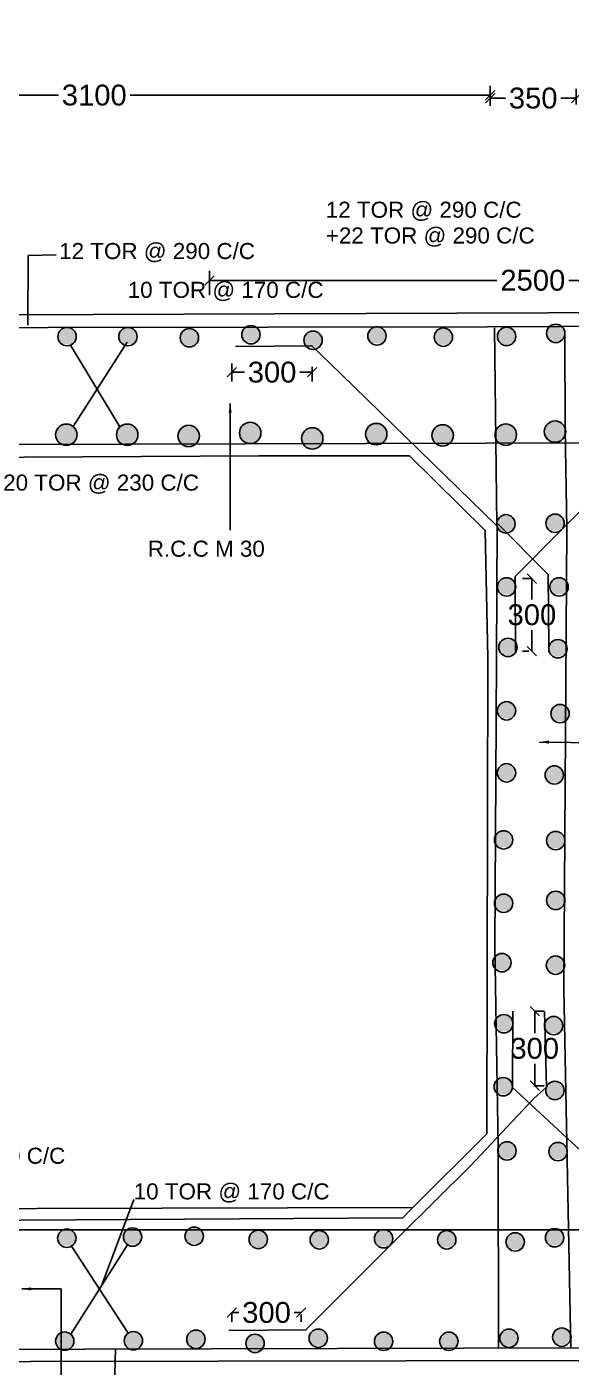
# Model space of a CAD drawing. Header units: inches. Extents: x 130.5 to 230.5, y 130.1 to 207.5.
# Drawn here: x 166.54 to 176.98, y 143.13 to 168.81 of the extents above; entities that cross this region are included whole.
import ezdxf

# ---------------------------------------------------------------- set-up
doc = ezdxf.new("R2010")
doc.units = ezdxf.units.IN
doc.header["$MEASUREMENT"] = 0
doc.layers.add('DRAWING', color=7, linetype='Continuous')
doc.styles.get("Standard").update_dxf_attribs({"font": 'arial.ttf'})
doc.dimstyles.get("Standard").update_dxf_attribs({"dimtxt": 0.18, "dimasz": 0.18, "dimexe": 0.18, "dimexo": 0.0625, "dimgap": 0.09, "dimtad": 0, "dimtih": 1, "dimtoh": 1, "dimdec": 4, "dimzin": 0, "dimdsep": 46, "dimtxsty": 'Standard', "dimblk": 'OBLIQUE', "dimblk1": 'OBLIQUE', "dimcen": 0.09, "dimadec": 0, "dimazin": 0, "dimtfac": 1, "dimtdec": 4, "dimtofl": 0, "dimtmove": 0, "dimatfit": 3, "dimfxl": 0, "dimtolj": 1, "dimtzin": 0, "dimarcsym": 0})
picture_1 = doc.add_image_def('image1.jpg', size_in_pixel=(4276, 3308))

# ---------------------------------------------------------------- blocks, each defined once
blk = doc.blocks.new('_Oblique')
at = {"color": 0, "linetype": 'ByBlock', "lineweight": -2}
blk.add_line((-0.5, -0.5), (0.5, 0.5), dxfattribs=at)
blk = doc.blocks.new('*D52')
at = {"layer": 'Defpoints', "color": 0, "transparency": 16777216}
for p in [(160.43, 167.566), (175.425, 167.502), (175.425, 167.448)]:
    blk.add_point(p, dxfattribs=at)
at = {"layer": 'DRAWING', "color": 0, "lineweight": -2, "transparency": 16777216}
for p, q in [((160.43, 167.504), (160.43, 167.322)), ((160.43, 167.502), (167.15, 167.502)), ((175.425, 167.502), (168.523, 167.502)), ((175.425, 167.51), (175.425, 167.682))]:
    blk.add_line(p, q, dxfattribs=at)
at = {"layer": 'DRAWING', "color": 0, "lineweight": -2, "transparency": 16777216, "xscale": 0.18, "yscale": 0.18, "zscale": 0.18, "rotation": 180}
blk.add_blockref('_Oblique', (160.43, 167.502), dxfattribs=at)
at = {"layer": 'DRAWING', "color": 0, "lineweight": -2, "transparency": 16777216, "xscale": 0.18, "yscale": 0.18, "zscale": 0.18}
blk.add_blockref('_Oblique', (175.425, 167.502), dxfattribs=at)
at = {"layer": 'DRAWING', "color": 0, "transparency": 16777216, "insert": (167.836, 167.502), "char_height": 0.4, "attachment_point": 5}
blk.add_mtext('\\A1;3100', dxfattribs=at)
blk = doc.blocks.new('*D53')
at = {"layer": 'Defpoints', "color": 0, "transparency": 16777216}
for p in [(175.425, 167.235), (177.071, 167.445), (177.071, 167.259)]:
    blk.add_point(p, dxfattribs=at)
at = {"layer": 'DRAWING', "color": 0, "lineweight": -2, "transparency": 16777216}
for p, q in [((175.425, 167.297), (175.425, 167.625)), ((177.071, 167.321), (177.071, 167.625)), ((175.425, 167.445), (175.718, 167.445)), ((177.071, 167.445), (176.78, 167.445))]:
    blk.add_line(p, q, dxfattribs=at)
at = {"layer": 'DRAWING', "color": 0, "lineweight": -2, "transparency": 16777216, "xscale": 0.18, "yscale": 0.18, "zscale": 0.18, "rotation": 180}
blk.add_blockref('_Oblique', (175.425, 167.445), dxfattribs=at)
at = {"layer": 'DRAWING', "color": 0, "lineweight": -2, "transparency": 16777216, "xscale": 0.18, "yscale": 0.18, "zscale": 0.18}
blk.add_blockref('_Oblique', (177.071, 167.445), dxfattribs=at)
at = {"layer": 'DRAWING', "color": 0, "transparency": 16777216, "insert": (176.249, 167.445), "char_height": 0.4, "attachment_point": 5}
blk.add_mtext('\\A1;350', dxfattribs=at)
blk = doc.blocks.new('*D58')
at = {"layer": 'Defpoints', "color": 0, "transparency": 16777216}
for p in [(182.438, 163.954), (182.438, 163.687), (170.047, 163.609)]:
    blk.add_point(p, dxfattribs=at)
at = {"layer": 'DRAWING', "color": 0, "lineweight": -2, "transparency": 16777216}
for p, q in [((170.047, 163.671), (170.047, 164.134)), ((182.438, 163.75), (182.438, 164.134)), ((170.047, 163.954), (175.552, 163.954)), ((182.438, 163.954), (176.932, 163.954))]:
    blk.add_line(p, q, dxfattribs=at)
at = {"layer": 'DRAWING', "color": 0, "lineweight": -2, "transparency": 16777216, "xscale": 0.18, "yscale": 0.18, "zscale": 0.18, "rotation": 180}
blk.add_blockref('_Oblique', (170.047, 163.954), dxfattribs=at)
at = {"layer": 'DRAWING', "color": 0, "lineweight": -2, "transparency": 16777216, "xscale": 0.18, "yscale": 0.18, "zscale": 0.18}
blk.add_blockref('_Oblique', (182.438, 163.954), dxfattribs=at)
at = {"layer": 'DRAWING', "color": 0, "transparency": 16777216, "insert": (176.242, 163.954), "char_height": 0.4, "attachment_point": 5}
blk.add_mtext('\\A1;2500', dxfattribs=at)
blk = doc.blocks.new('*D63')
at = {"layer": 'Defpoints', "color": 0, "transparency": 16777216}
for p in [(170.474, 162.424), (172.014, 162.356), (172.014, 162.193)]:
    blk.add_point(p, dxfattribs=at)
at = {"layer": 'DRAWING', "color": 0, "lineweight": -2, "transparency": 16777216}
for p, q in [((170.474, 162.362), (170.474, 162.013)), ((170.474, 162.193), (170.713, 162.193)), ((172.014, 162.193), (171.775, 162.193)), ((172.014, 162.294), (172.014, 162.013))]:
    blk.add_line(p, q, dxfattribs=at)
at = {"layer": 'DRAWING', "color": 0, "lineweight": -2, "transparency": 16777216, "xscale": 0.18, "yscale": 0.18, "zscale": 0.18, "rotation": 180}
blk.add_blockref('_Oblique', (170.474, 162.193), dxfattribs=at)
at = {"layer": 'DRAWING', "color": 0, "lineweight": -2, "transparency": 16777216, "xscale": 0.18, "yscale": 0.18, "zscale": 0.18}
blk.add_blockref('_Oblique', (172.014, 162.193), dxfattribs=at)
at = {"layer": 'DRAWING', "color": 0, "transparency": 16777216, "insert": (171.244, 162.193), "char_height": 0.4, "attachment_point": 5}
blk.add_mtext('\\A1;300', dxfattribs=at)
blk = doc.blocks.new('*D78')
at = {"layer": 'Defpoints', "color": 0, "transparency": 16777216}
for p in [(176.277, 158.238), (176.224, 156.851), (176.231, 156.851)]:
    blk.add_point(p, dxfattribs=at)
at = {"layer": 'DRAWING', "color": 0, "lineweight": -2, "transparency": 16777216}
for p, q in [((176.215, 158.238), (176.044, 158.238)), ((176.224, 158.238), (176.224, 157.838)), ((176.224, 156.851), (176.224, 157.25)), ((176.168, 156.851), (176.044, 156.851))]:
    blk.add_line(p, q, dxfattribs=at)
at = {"layer": 'DRAWING', "color": 0, "lineweight": -2, "transparency": 16777216, "xscale": 0.18, "yscale": 0.18, "zscale": 0.18}
for p, rotation in [((176.224, 158.238), 90), ((176.224, 156.851), 270)]:
    blk.add_blockref('_Oblique', p, dxfattribs=dict(at, rotation=rotation))
at = {"layer": 'DRAWING', "color": 0, "transparency": 16777216, "insert": (176.224, 157.544), "char_height": 0.4, "attachment_point": 5}
blk.add_mtext('\\A1;300', dxfattribs=at)
blk = doc.blocks.new('*D81')
at = {"layer": 'Defpoints', "color": 0, "transparency": 16777216}
for p in [(176.214, 149.948), (176.202, 148.522), (176.278, 148.522)]:
    blk.add_point(p, dxfattribs=at)
at = {"layer": 'DRAWING', "color": 0, "lineweight": -2, "transparency": 16777216}
for p, q in [((176.277, 149.948), (176.458, 149.948)), ((176.278, 149.948), (176.278, 149.529)), ((176.278, 148.522), (176.278, 148.941)), ((176.264, 148.522), (176.458, 148.522))]:
    blk.add_line(p, q, dxfattribs=at)
at = {"layer": 'DRAWING', "color": 0, "lineweight": -2, "transparency": 16777216, "xscale": 0.18, "yscale": 0.18, "zscale": 0.18}
for p, rotation in [((176.278, 149.948), 90), ((176.278, 148.522), 270)]:
    blk.add_blockref('_Oblique', p, dxfattribs=dict(at, rotation=rotation))
at = {"layer": 'DRAWING', "color": 0, "transparency": 16777216, "insert": (176.278, 149.235), "char_height": 0.4, "attachment_point": 5}
blk.add_mtext('\\A1;300', dxfattribs=at)
blk = doc.blocks.new('*D89')
at = {"layer": 'Defpoints', "color": 0, "transparency": 16777216}
for p in [(170.474, 144.222), (171.803, 144.201), (171.803, 144.174)]:
    blk.add_point(p, dxfattribs=at)
at = {"layer": 'DRAWING', "color": 0, "lineweight": -2, "transparency": 16777216}
for p, q in [((170.474, 144.174), (170.607, 144.174)), ((170.474, 144.159), (170.474, 143.994)), ((171.803, 144.174), (171.669, 144.174)), ((171.803, 144.139), (171.803, 143.994))]:
    blk.add_line(p, q, dxfattribs=at)
at = {"layer": 'DRAWING', "color": 0, "lineweight": -2, "transparency": 16777216, "xscale": 0.18, "yscale": 0.18, "zscale": 0.18, "rotation": 180}
blk.add_blockref('_Oblique', (170.474, 144.174), dxfattribs=at)
at = {"layer": 'DRAWING', "color": 0, "lineweight": -2, "transparency": 16777216, "xscale": 0.18, "yscale": 0.18, "zscale": 0.18}
blk.add_blockref('_Oblique', (171.803, 144.174), dxfattribs=at)
at = {"layer": 'DRAWING', "color": 0, "transparency": 16777216, "insert": (171.138, 144.174), "char_height": 0.4, "attachment_point": 5}
blk.add_mtext('\\A1;300', dxfattribs=at)

msp = doc.modelspace()

# ---------------------------------------------------------------- hatches: boundary and pattern name
at = {"layer": 'DRAWING'}
h = msp.add_hatch(color=256, dxfattribs=at)
h.dxf.hatch_style = 1
h.paths.add_polyline_path([(176.50512, 162.93815, 0.23868129), (176.57695, 162.79625), (176.78085, 162.79299, 0.24714778), (176.85727, 162.93815, 1)])
h = msp.add_hatch(color=256, dxfattribs=at)
h.dxf.hatch_style = 1
h.paths.add_polyline_path([(167.13829, 162.8776, 0.23868129), (167.21012, 162.7357), (167.41402, 162.73244, 0.24714778), (167.49044, 162.8776, 1)])
h = msp.add_hatch(color=256, dxfattribs=at)
h.dxf.hatch_style = 1
h.paths.add_polyline_path([(168.30506, 162.8776, 0.23868129), (168.37689, 162.7357), (168.5808, 162.73244, 0.24714778), (168.65722, 162.8776, 1)])
h = msp.add_hatch(color=256, dxfattribs=at)
h.dxf.hatch_style = 1
h.paths.add_polyline_path([(169.48363, 162.85405, 0.23868129), (169.55545, 162.71216), (169.75936, 162.70889, 0.24714778), (169.83578, 162.85405, 1)])
h = msp.add_hatch(color=256, dxfattribs=at)
h.dxf.hatch_style = 1
h.paths.add_polyline_path([(170.66219, 162.91292, 0.23868129), (170.73402, 162.77102), (170.93792, 162.76776, 0.24714778), (171.01434, 162.91292, 1)])
h = msp.add_hatch(color=256, dxfattribs=at)
h.dxf.hatch_style = 1
h.paths.add_polyline_path([(171.85253, 162.80697, 0.23868129), (171.92436, 162.66507), (172.12826, 162.66181, 0.24714778), (172.20468, 162.80697, 1)])
h = msp.add_hatch(color=256, dxfattribs=at)
h.dxf.hatch_style = 1
h.paths.add_polyline_path([(173.07824, 162.88937, 0.23868129), (173.15007, 162.74747), (173.35397, 162.74421, 0.24714778), (173.43039, 162.88937, 1)])
h = msp.add_hatch(color=256, dxfattribs=at)
h.dxf.hatch_style = 1
h.paths.add_polyline_path([(174.35108, 162.86583, 0.23868129), (174.42291, 162.72393), (174.62681, 162.72067, 0.24714778), (174.70323, 162.86583, 1)])
h = msp.add_hatch(color=256, dxfattribs=at)
h.dxf.hatch_style = 1
h.paths.add_polyline_path([(175.56227, 162.87929, 0.23868129), (175.6341, 162.73739), (175.838, 162.73413, 0.24714778), (175.91442, 162.87929, 1)])
h = msp.add_hatch(color=256, dxfattribs=at)
h.dxf.hatch_style = 1
h.paths.add_polyline_path([(167.50562, 160.9952, 1), (167.09484, 160.9952, 1)])
h = msp.add_hatch(color=256, dxfattribs=at)
h.dxf.hatch_style = 1
h.paths.add_polyline_path([(168.6724, 160.9952, 1), (168.26162, 160.9952, 1)])
h = msp.add_hatch(color=256, dxfattribs=at)
h.dxf.hatch_style = 1
h.paths.add_polyline_path([(169.85096, 160.97166, 1), (169.44018, 160.97166, 1)])
h = msp.add_hatch(color=256, dxfattribs=at)
h.dxf.hatch_style = 1
h.paths.add_polyline_path([(171.02952, 161.03052, 1), (170.61874, 161.03052, 1)])
h = msp.add_hatch(color=256, dxfattribs=at)
h.dxf.hatch_style = 1
h.paths.add_polyline_path([(172.21987, 160.92457, 1), (171.80909, 160.92457, 1)])
h = msp.add_hatch(color=256, dxfattribs=at)
h.dxf.hatch_style = 1
h.paths.add_polyline_path([(173.44557, 161.00697, 1), (173.03479, 161.00697, 1)])
h = msp.add_hatch(color=256, dxfattribs=at)
h.dxf.hatch_style = 1
h.paths.add_polyline_path([(174.71842, 160.98343, 1), (174.30764, 160.98343, 1)])
h = msp.add_hatch(color=256, dxfattribs=at)
h.dxf.hatch_style = 1
h.paths.add_polyline_path([(175.92961, 160.99689, 1), (175.51882, 160.99689, 1)])
h = msp.add_hatch(color=256, dxfattribs=at)
h.dxf.hatch_style = 1
h.paths.add_polyline_path([(176.87245, 161.05575, 1), (176.46167, 161.05575, 1)])
h = msp.add_hatch(color=256, dxfattribs=at)
h.dxf.hatch_style = 1
h.paths.add_polyline_path([(175.5507, 159.28831, 0.23868129), (175.62253, 159.14641), (175.82643, 159.14315, 0.24714778), (175.90285, 159.28831, 1)])
h = msp.add_hatch(color=256, dxfattribs=at)
h.dxf.hatch_style = 1
h.paths.add_polyline_path([(176.49269, 159.299, 0.23868129), (176.56452, 159.1571), (176.76842, 159.15384, 0.24714778), (176.84484, 159.299, 1)])
h = msp.add_hatch(color=256, dxfattribs=at)
h.dxf.hatch_style = 1
h.paths.add_polyline_path([(175.5614, 158.08007, 0.23868129), (175.63323, 157.93817), (175.83713, 157.93491, 0.24714778), (175.91355, 158.08007, 1)])
h = msp.add_hatch(color=256, dxfattribs=at)
h.dxf.hatch_style = 1
h.paths.add_polyline_path([(176.56762, 158.08007, 0.23868129), (176.63945, 157.93817), (176.84335, 157.93491, 0.24714778), (176.91977, 158.08007, 1)])
h = msp.add_hatch(color=256, dxfattribs=at)
h.dxf.hatch_style = 1
h.paths.add_polyline_path([(175.5883, 156.92147, 0.23868129), (175.66013, 156.77958), (175.86403, 156.77632, 0.24714778), (175.94045, 156.92147, 1)])
h = msp.add_hatch(color=256, dxfattribs=at)
h.dxf.hatch_style = 1
h.paths.add_polyline_path([(176.54574, 156.89415, 0.23868129), (176.61757, 156.75225), (176.82147, 156.74899, 0.24714778), (176.89789, 156.89415, 1)])
h = msp.add_hatch(color=256, dxfattribs=at)
h.dxf.hatch_style = 1
h.paths.add_polyline_path([(175.56094, 155.70553, 0.23868129), (175.63277, 155.56364), (175.83667, 155.56038, 0.24714778), (175.91309, 155.70553, 1)])
h = msp.add_hatch(color=256, dxfattribs=at)
h.dxf.hatch_style = 1
h.paths.add_polyline_path([(176.58677, 155.65089, 0.23868129), (176.6586, 155.50899), (176.8625, 155.50573, 0.24714778), (176.93892, 155.65089, 1)])
h = msp.add_hatch(color=256, dxfattribs=at)
h.dxf.hatch_style = 1
h.paths.add_polyline_path([(175.56094, 154.51692, 0.23868129), (175.63277, 154.37502), (175.83667, 154.37176, 0.24714778), (175.91309, 154.51692, 1)])
h = msp.add_hatch(color=256, dxfattribs=at)
h.dxf.hatch_style = 1
h.paths.add_polyline_path([(176.47735, 154.47593, 0.23868129), (176.54918, 154.33403), (176.75308, 154.33077, 0.24714778), (176.8295, 154.47593, 1)])
h = msp.add_hatch(color=256, dxfattribs=at)
h.dxf.hatch_style = 1
h.paths.add_polyline_path([(175.50623, 153.23267, 0.23868129), (175.57806, 153.09077), (175.78196, 153.08751, 0.24714778), (175.85838, 153.23267, 1)])
h = msp.add_hatch(color=256, dxfattribs=at)
h.dxf.hatch_style = 1
h.paths.add_polyline_path([(176.5047, 153.21901, 0.23868129), (176.57653, 153.07711), (176.78043, 153.07385, 0.24714778), (176.85685, 153.21901, 1)])
h = msp.add_hatch(color=256, dxfattribs=at)
h.dxf.hatch_style = 1
h.paths.add_polyline_path([(175.50623, 152.01673, 0.23868129), (175.57806, 151.87483), (175.78196, 151.87157, 0.24714778), (175.85838, 152.01673, 1)])
h = msp.add_hatch(color=256, dxfattribs=at)
h.dxf.hatch_style = 1
h.paths.add_polyline_path([(176.5047, 152.07138, 0.23868129), (176.57653, 151.92948), (176.78043, 151.92622, 0.24714778), (176.85685, 152.07138, 1)])
h = msp.add_hatch(color=256, dxfattribs=at)
h.dxf.hatch_style = 1
h.paths.add_polyline_path([(175.47382, 150.87929, 0.23868129), (175.54565, 150.73739), (175.74955, 150.73413, 0.24714778), (175.82597, 150.87929, 1)])
h = msp.add_hatch(color=256, dxfattribs=at)
h.dxf.hatch_style = 1
h.paths.add_polyline_path([(176.50042, 150.83103, 0.23868129), (176.57225, 150.68913), (176.77615, 150.68587, 0.24714778), (176.85257, 150.83103, 1)])
h = msp.add_hatch(color=256, dxfattribs=at)
h.dxf.hatch_style = 1
h.paths.add_polyline_path([(175.51005, 149.70908, 0.23868129), (175.58188, 149.56718), (175.78578, 149.56392, 0.24714778), (175.8622, 149.70908, 1)])
h = msp.add_hatch(color=256, dxfattribs=at)
h.dxf.hatch_style = 1
h.paths.add_polyline_path([(176.46419, 149.67288, 0.23868129), (176.53602, 149.53098), (176.73992, 149.52772, 0.24714778), (176.81634, 149.67288, 1)])
h = msp.add_hatch(color=256, dxfattribs=at)
h.dxf.hatch_style = 1
h.paths.add_polyline_path([(175.49797, 148.50267, 0.23868129), (175.5698, 148.36077), (175.77371, 148.35751, 0.24714778), (175.85013, 148.50267, 1)])
h = msp.add_hatch(color=256, dxfattribs=at)
h.dxf.hatch_style = 1
h.paths.add_polyline_path([(176.48835, 148.43029, 0.23868129), (176.56018, 148.28839), (176.76408, 148.28513, 0.24714778), (176.8405, 148.43029, 1)])
h = msp.add_hatch(color=256, dxfattribs=at)
h.dxf.hatch_style = 1
h.paths.add_polyline_path([(175.57044, 147.27214, 0.23868129), (175.64227, 147.13024), (175.84617, 147.12698, 0.24714778), (175.92259, 147.27214, 1)])
h = msp.add_hatch(color=256, dxfattribs=at)
h.dxf.hatch_style = 1
h.paths.add_polyline_path([(176.54873, 147.26007, 0.23868129), (176.62056, 147.11817), (176.82447, 147.11491, 0.24714778), (176.90089, 147.26007, 1)])
h = msp.add_hatch(color=256, dxfattribs=at)
h.dxf.hatch_style = 1
h.paths.add_polyline_path([(167.13395, 145.5989, 0.23868129), (167.20578, 145.457), (167.40968, 145.45374, 0.24714778), (167.4861, 145.5989, 1)])
h = msp.add_hatch(color=256, dxfattribs=at)
h.dxf.hatch_style = 1
h.paths.add_polyline_path([(168.39327, 145.6222, 0.23868129), (168.4651, 145.4803), (168.669, 145.47704, 0.24714778), (168.74542, 145.6222, 1)])
h = msp.add_hatch(color=256, dxfattribs=at)
h.dxf.hatch_style = 1
h.paths.add_polyline_path([(169.57486, 145.63773, 0.23868129), (169.64669, 145.49583), (169.85059, 145.49257, 0.24714778), (169.92701, 145.63773, 1)])
h = msp.add_hatch(color=256, dxfattribs=at)
h.dxf.hatch_style = 1
h.paths.add_polyline_path([(170.80309, 145.57561, 0.23868129), (170.87492, 145.43371), (171.07882, 145.43045, 0.24714778), (171.15524, 145.57561, 1)])
h = msp.add_hatch(color=256, dxfattribs=at)
h.dxf.hatch_style = 1
h.paths.add_polyline_path([(171.97278, 145.56836, 0.23868129), (172.04461, 145.42646), (172.24851, 145.4232, 0.24714778), (172.32493, 145.56836, 1)])
h = msp.add_hatch(color=256, dxfattribs=at)
h.dxf.hatch_style = 1
h.paths.add_polyline_path([(173.20444, 145.5882, 0.23868129), (173.27627, 145.4463), (173.48017, 145.44304, 0.24714778), (173.55659, 145.5882, 1)])
h = msp.add_hatch(color=256, dxfattribs=at)
h.dxf.hatch_style = 1
h.paths.add_polyline_path([(174.41623, 145.56836, 0.23868129), (174.48806, 145.42646), (174.69197, 145.4232, 0.24714778), (174.76839, 145.56836, 1)])
h = msp.add_hatch(color=256, dxfattribs=at)
h.dxf.hatch_style = 1
h.paths.add_polyline_path([(175.72736, 145.52867, 0.23868129), (175.79919, 145.38677), (176.00309, 145.38351, 0.24714778), (176.07951, 145.52867, 1)])
h = msp.add_hatch(color=256, dxfattribs=at)
h.dxf.hatch_style = 1
h.paths.add_polyline_path([(176.48225, 145.60804, 0.23868129), (176.55408, 145.46614), (176.75798, 145.46288, 0.24714778), (176.8344, 145.60804, 1)])
h = msp.add_hatch(color=256, dxfattribs=at)
h.dxf.hatch_style = 1
h.paths.add_polyline_path([(169.60878, 143.66342, 0.23868129), (169.68061, 143.52153), (169.88451, 143.51826, 0.24714778), (169.96093, 143.66342, 1)])
h = msp.add_hatch(color=256, dxfattribs=at)
h.dxf.hatch_style = 1
h.paths.add_polyline_path([(171.95291, 143.68327, 0.23868129), (172.02474, 143.54137), (172.22864, 143.53811, 0.24714778), (172.30506, 143.68327, 1)])
h = msp.add_hatch(color=256, dxfattribs=at)
h.dxf.hatch_style = 1
h.paths.add_polyline_path([(175.60817, 143.68327, 0.23868129), (175.67999, 143.54137), (175.8839, 143.53811, 0.24714778), (175.96032, 143.68327, 1)])
h = msp.add_hatch(color=256, dxfattribs=at)
h.dxf.hatch_style = 1
h.paths.add_polyline_path([(176.62131, 143.70311, 0.23868129), (176.69314, 143.56121), (176.89704, 143.55795, 0.24714778), (176.97346, 143.70311, 1)])
h = msp.add_hatch(color=256, dxfattribs=at)
h.dxf.hatch_style = 1
h.paths.add_polyline_path([(167.09508, 143.62664, 0.23868129), (167.16691, 143.48474), (167.37081, 143.48148, 0.24714778), (167.44723, 143.62664, 1)])
h = msp.add_hatch(color=256, dxfattribs=at)
h.dxf.hatch_style = 1
h.paths.add_polyline_path([(168.40882, 143.63441, 0.23868129), (168.48065, 143.49251), (168.68455, 143.48925, 0.24714778), (168.76097, 143.63441, 1)])
h = msp.add_hatch(color=256, dxfattribs=at)
h.dxf.hatch_style = 1
h.paths.add_polyline_path([(170.74111, 143.58405, 0.23868129), (170.81294, 143.44215), (171.01685, 143.43889, 0.24714778), (171.09327, 143.58405, 1)])
h = msp.add_hatch(color=256, dxfattribs=at)
h.dxf.hatch_style = 1
h.paths.add_polyline_path([(173.20444, 143.62374, 0.23868129), (173.27627, 143.48184), (173.48017, 143.47858, 0.24714778), (173.55659, 143.62374, 1)])
h = msp.add_hatch(color=256, dxfattribs=at)
h.dxf.hatch_style = 1
h.paths.add_polyline_path([(174.45597, 143.62374, 0.23868129), (174.52779, 143.48184), (174.7317, 143.47858, 0.24714778), (174.80812, 143.62374, 1)])

# ---------------------------------------------------------------- linework, layer by layer
for points in [[(166.56567, 163.09468), (166.57046, 164.43014), (167.10717, 164.4445)], [(141.35362, 163.16719), (142.90163, 163.19406), (153.84635, 163.24685), (185.25275, 163.36668), (194.34793, 163.36303), (194.45134, 143.35687), (177.40124, 143.25834), (141.43832, 143.19286), (141.35362, 163.16719)], [(194.16704, 163.14469), (194.23645, 143.54555), (162.81983, 143.46249), (141.63295, 143.38905), (141.589, 162.97185)], [(141.59431, 163.01731), (154.32052, 163.03454), (175.3727, 163.06441), (194.16704, 163.14469)], [(175.50437, 163.04493), (175.5527, 159.26288)], [(176.85249, 162.89738), (176.86376, 161.11471)], [(167.38066, 162.71448), (168.32682, 161.14531)], [(167.42996, 161.15444), (168.46933, 162.76907)], [(170.54526, 162.68943), (172.00554, 162.69833), (172.56204, 162.16024), (175.56116, 159.24382), (175.53772, 155.50211), (175.51073, 151.19442), (175.57624, 147.36527), (175.58647, 143.49624)], [(175.90801, 156.84989), (175.90196, 158.27613), (177.72411, 160.11256), (180.46318, 162.82999), (181.92579, 162.78562)], [(176.97063, 143.4999), (176.83492, 150.37379), (176.89456, 159.19488), (176.86375, 161.1149)], [(141.84481, 159.26579), (141.86489, 160.72302), (149.95238, 160.76706), (193.82666, 160.88574), (193.84801, 159.42542)], [(161.93055, 160.54776), (166.49117, 160.5687), (170.99275, 160.58936), (173.88063, 160.59214), (175.32923, 159.16098), (175.38079, 156.71926), (175.35728, 147.60078), (173.90338, 146.1506), (173.75239, 145.99265), (166.42727, 145.94344), (162.15205, 145.93284), (161.88628, 146.19538), (160.49611, 147.58356), (160.49577, 153.38571), (160.46319, 159.098), (161.93055, 160.54776)], [(175.55209, 159.31042), (176.53843, 158.31929), (176.54907, 156.92823)], [(170.41648, 143.83225), (171.89414, 143.84221), (173.68596, 145.63856), (175.04025, 146.98183), (176.25934, 148.27846), (176.50109, 148.49605), (176.46269, 149.94479)], [(175.85587, 149.95093), (175.8494, 148.4867), (177.33567, 147.11191), (179.95467, 144.52149), (180.69189, 143.8014), (182.16017, 143.8133)], [(161.92549, 146.15665), (173.9432, 146.19032)], [(167.97385, 144.68454), (168.59212, 146.34253)], [(141.95478, 144.15776), (141.97917, 145.65196), (160.60796, 145.73653), (166.19146, 145.76041), (182.25712, 145.76021), (193.89772, 145.82226), (193.9056, 144.34369)], [(167.38649, 143.75969), (168.47495, 145.47356)], [(167.39715, 145.4459), (168.48835, 143.78165)], [(168.24044, 143.47682), (168.21009, 142.24658), (168.67777, 142.23504)]]:
    msp.add_lwpolyline(points, dxfattribs=at)
for centre, radius in [((176.68119, 162.93815), 0.17608), ((167.31437, 162.8776), 0.17608), ((168.48114, 162.8776), 0.17608), ((169.6597, 162.85405), 0.17608), ((170.83826, 162.91292), 0.17608), ((172.02861, 162.80697), 0.17608), ((173.25431, 162.88937), 0.17608), ((174.52716, 162.86583), 0.17608), ((175.73835, 162.87929), 0.17608), ((167.30023, 160.9952), 0.20539), ((168.46701, 160.9952), 0.20539), ((169.64557, 160.97166), 0.20539), ((170.82413, 161.03052), 0.20539), ((172.01448, 160.92457), 0.20539), ((173.24018, 161.00697), 0.20539), ((174.51303, 160.98343), 0.20539), ((175.72421, 160.99689), 0.20539), ((176.66706, 161.05575), 0.20539), ((175.72677, 159.28831), 0.17608), ((176.66877, 159.299), 0.17608), ((175.73748, 158.08007), 0.17608), ((176.7437, 158.08007), 0.17608), ((175.76437, 156.92147), 0.17608), ((176.72181, 156.89415), 0.17608), ((175.73702, 155.70553), 0.17608), ((176.76284, 155.65089), 0.17608), ((175.73702, 154.51692), 0.17608), ((176.65342, 154.47593), 0.17608), ((175.68231, 153.23267), 0.17608), ((176.68078, 153.21901), 0.17608), ((175.68231, 152.01673), 0.17608), ((176.68078, 152.07138), 0.17608), ((175.64989, 150.87929), 0.17608), ((176.6765, 150.83103), 0.17608), ((175.68613, 149.70908), 0.17608), ((176.64027, 149.67288), 0.17608), ((175.67405, 148.50267), 0.17608), ((176.66442, 148.43029), 0.17608), ((175.74652, 147.27214), 0.17608), ((176.72481, 147.26007), 0.17608), ((167.31003, 145.5989), 0.17608), ((168.56935, 145.6222), 0.17608), ((169.75093, 145.63773), 0.17608), ((170.97916, 145.57561), 0.17608), ((172.14885, 145.56836), 0.17608), ((173.38051, 145.5882), 0.17608), ((174.59231, 145.56836), 0.17608), ((175.90343, 145.52867), 0.17608), ((176.65832, 145.60804), 0.17608), ((169.78486, 143.66342), 0.17608), ((172.12899, 143.68327), 0.17608), ((175.78424, 143.68327), 0.17608), ((176.79738, 143.70311), 0.17608), ((167.27116, 143.62664), 0.17608), ((168.58489, 143.63441), 0.17608), ((170.91719, 143.58405), 0.17608), ((173.38051, 143.62374), 0.17608), ((174.63204, 143.62374), 0.17608)]:
    msp.add_circle(centre, radius, dxfattribs=at)

# ---------------------------------------------------------------- texts
for s, height, p in [('12 TOR @ 290 C/C ', 0.3074495, (172.27327, 165.1542)), ('+22 TOR @ 290 C/C ', 0.3074495, (172.27327, 164.66031)), ('12 TOR @ 290 C/C ', 0.3074495, (167.16306, 164.36267)), ('10 TOR @ 170 C/C ', 0.3074495, (168.47701, 163.6186)), ('20 TOR @ 230 C/C ', 0.3074495, (166.08972, 159.92473)), ('R.C.C M 30', 0.30745, (168.86182, 158.6585)), ('16 TOR @ 240 C/C ', 0.3074495, (163.52708, 147.02592)), ('10 TOR @ 170 C/C ', 0.3074495, (168.59212, 146.34253))]:
    msp.add_text(s, height=height, dxfattribs=at).set_placement(p)

# ---------------------------------------------------------------- dimensions: what is measured, and where the dimension line sits
for base, p1, p2, text, picture, middle in [((175.42517, 167.50187), (160.42973, 167.56622), (175.42517, 167.44752), '3100', '*D52', (167.83615, 167.50187)), ((177.07079, 167.44522), (175.42517, 167.23477), (177.07079, 167.25851), '350', '*D53', (176.24894, 167.44522))]:
    dim = msp.add_linear_dim(base=base, p1=p1, p2=p2, text=text, dimstyle='Standard', override={"dimtxt": 0.4}, dxfattribs=at)
    dim.commit()
    dim.dimension.update_dxf_attribs({"geometry": picture, "text_midpoint": middle, "dimtype": 160})
for base, p1, p2, text, picture, middle in [((182.43753, 163.95446), (170.04743, 163.60893), (182.43753, 163.68746), '2500', '*D58', (176.24248, 163.95446)), ((172.01377, 162.19314), (170.47438, 162.42447), (172.01377, 162.35643), '300', '*D63', (171.24407, 162.19314)), ((171.80261, 144.17438), (170.47407, 144.22178), (171.80261, 144.20146), '300', '*D89', (171.13834, 144.17438))]:
    dim = msp.add_linear_dim(base=base, p1=p1, p2=p2, text=text, dimstyle='Standard', override={"dimtxt": 0.4}, dxfattribs=at)
    dim.commit()
    dim.dimension.update_dxf_attribs({"geometry": picture, "text_midpoint": middle})
for base, p1, p2, picture, middle in [((176.22387, 156.85054), (176.27703, 158.2377), (176.23051, 156.85054), '*D78', (176.22387, 157.54412)), ((176.27812, 148.52203), (176.21439, 149.94802), (176.20164, 148.52203), '*D81', (176.27812, 149.23503))]:
    dim = msp.add_linear_dim(base=base, p1=p1, p2=p2, angle=90, text='300', dimstyle='Standard', override={"dimtxt": 0.4}, dxfattribs=at)
    dim.commit()
    dim.dimension.update_dxf_attribs({"geometry": picture, "text_midpoint": middle})

# ---------------------------------------------------------------- pictures from other files: only their frames are drawn
image = msp.add_image(picture_1, insert=(130.45564, 130.13185), size_in_units=(100, 77.36202), dxfattribs=dict(fade=30))
image.dxf.flags = 7

# ---------------------------------------------------------------- leaders
for points in [[(170.43994, 161.5957), (170.43994, 159.16673)], [(176.37005, 155.10718), (178.82626, 155.07788)], [(166.44599, 144.62806), (167.20229, 144.62806), (167.20229, 142.75408)]]:
    msp.add_leader(points, dimstyle='Standard', override={"dimtxt": 0.4}, dxfattribs=at)

doc.saveas('drawing.dxf')
